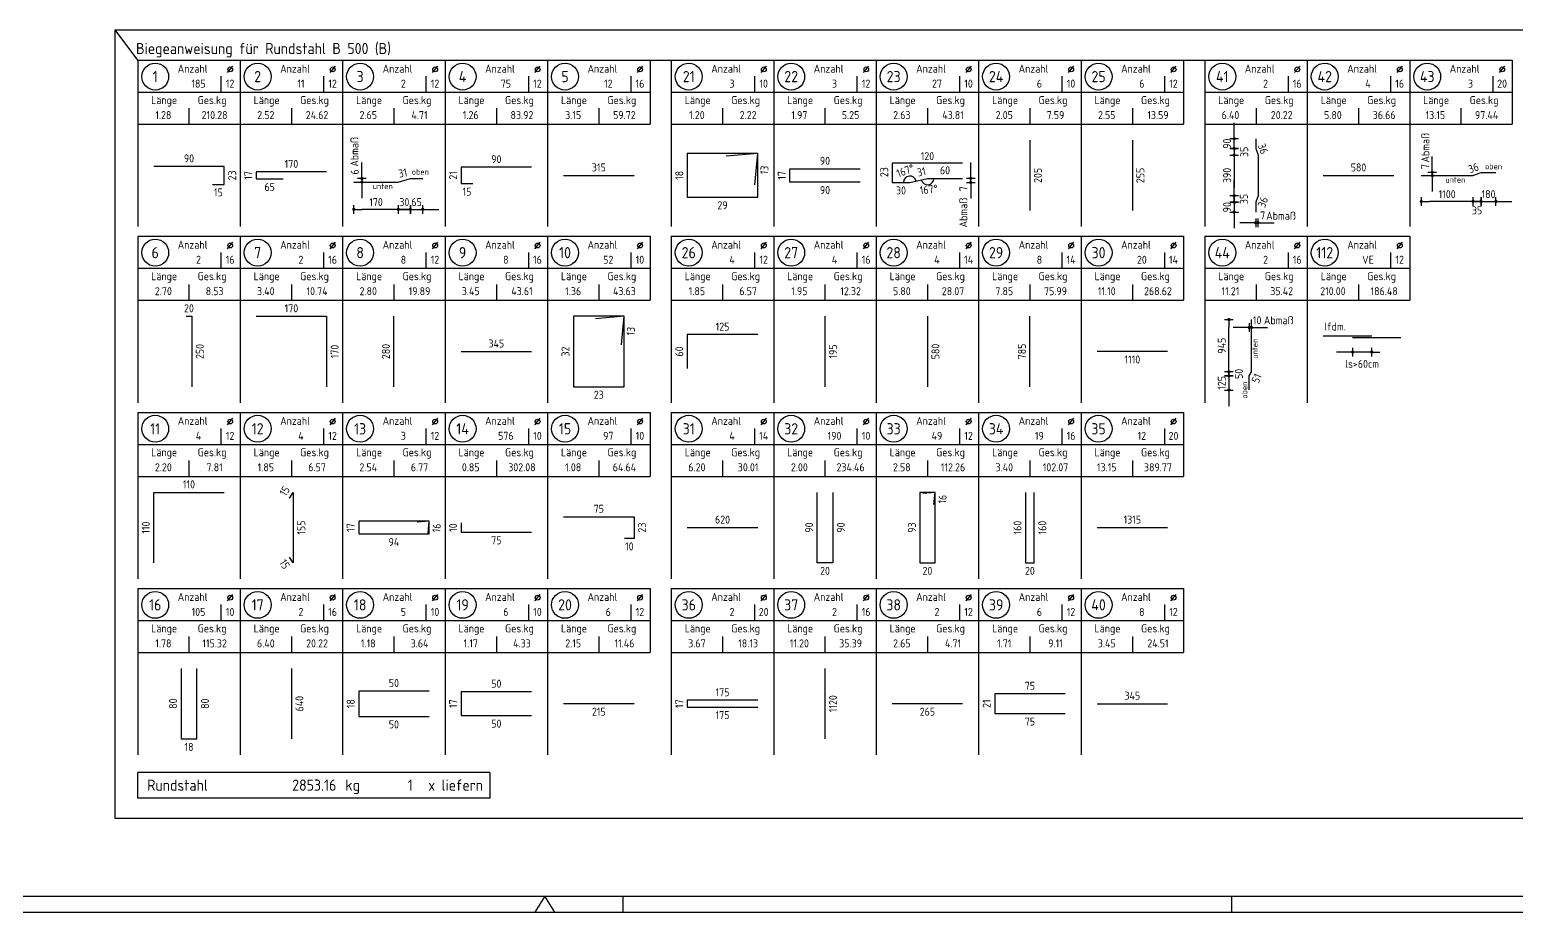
# Model space of a CAD drawing. Extents: x -10 to 86.8, y -11.5 to 55.
# Drawn here: x 21.68 to 44.9, y 0 to 13.78 of the extents above; entities that cross this region are included whole.
import ezdxf
from ezdxf.enums import TextEntityAlignment as Align

# ---------------------------------------------------------------- set-up
doc = ezdxf.new("R2010")
doc.units = 0
doc.header["$LTSCALE"] = 0.5
doc.linetypes.add('AUSGEZOGEN', pattern=[1000.01, 1000, 0.01])
doc.linetypes.add('DOT', pattern=[0.175, 0.05, -0.125])
for name, color, linetype in [('MASSE', 7, 'Continuous'), ('RAHMEN', 7, 'Continuous'), ('RND', 7, 'Continuous'), ('RND_BILD', 7, 'Continuous'), ('TEXT', 7, 'Continuous')]:
    doc.layers.add(name, color=color, linetype=linetype)
doc.layers.add('NOPLOT', color=7, linetype='Continuous', plot=False)
doc.styles.add('txt', font='isocp.shx')
doc.dimstyles.new('DOT_I', dxfattribs={"dimscale": 0.5, "dimtxt": 0.25, "dimasz": 0.25, "dimexe": 0.1, "dimexo": 0.3, "dimgap": 0.1, "dimtad": 1, "dimdec": 3, "dimzin": 3, "dimtxsty": 'txt', "dimblk": 'DOT', "dimblk1": 'DOT', "dimblk2": 'DOT', "dimsah": 1, "dimcen": 0.1, "dimse1": 1, "dimse2": 1, "dimazin": 0, "dimtfac": 1, "dimtdec": 4, "dimtix": 1, "dimtmove": 2, "dimatfit": 3, "dimfxl": 0, "dimtvp": 1, "dimtolj": 1, "dimtzin": 0, "dimarcsym": 0})

# ---------------------------------------------------------------- blocks, each defined once
blk = doc.blocks.new('DINA0')
at = {"color": 7, "linetype": 'Continuous'}
for p, q in [((59.45, 0.5), (59.14, 0)), ((59.76, 0), (59.45, 0.5))]:
    blk.add_line(p, q, dxfattribs=at)
at = {"layer": 'RAHMEN', "color": 5}
blk.add_line((2, 0.5), (118.4, 0.5), dxfattribs=at)
at = {"layer": 'RAHMEN', "color": 7}
for p, q in [((61.9, 0), (61.9, 0.5)), ((80.9, 0.5), (80.9, 0))]:
    blk.add_line(p, q, dxfattribs=at)
at = {"layer": 'RAHMEN'}
blk.add_line((0, 0), (118.9, 0), dxfattribs=at)
blk = doc.blocks.new('RND_LIS2')
at = {"layer": 'RND', "color": 3, "linetype": 'Continuous'}
for p, q in [((0, 0), (0, -5.2)), ((0, 0), (3.2, 0)), ((3.2, 0), (3.2, -2)), ((2.6, -0.503), (2.6, -1)), ((0, -1), (3.2, -1)), ((1.6, -1.503), (1.6, -2)), ((0, -2), (3.2, -2))]:
    blk.add_line(p, q, dxfattribs=at)
at = {"layer": 'RND', "color": 7, "linetype": 'Continuous'}
blk.add_line((2.805, -0.39), (2.973, -0.186), dxfattribs=at)
at = {"layer": 'RND', "color": 1, "linetype": 'Continuous'}
blk.add_circle((0.545, -0.513), 0.42, dxfattribs=at)
at = {"layer": 'RND', "color": 7, "linetype": 'Continuous'}
blk.add_circle((2.889, -0.288), 0.075, dxfattribs=at)
at = {"layer": 'RND', "color": 7, "linetype": 'Continuous', "style": 'txt'}
for s, p in [('Anzahl', (1.249, -0.391)), ('Länge', (0.42, -1.373)), ('Ges.kg', (1.872, -1.373))]:
    blk.add_text(s, height=0.25, dxfattribs=at).set_placement(p)
at = {"layer": 'RND', "color": 1, "linetype": 'Continuous', "style": 'txt'}
blk.add_attdef('POS1', text='', height=0.35, dxfattribs=at).set_placement((0.545, -0.513), align=Align.MIDDLE)
at = {"layer": 'RND', "color": 7, "linetype": 'Continuous', "style": 'txt'}
for tag, p in [('STK1', (1.897, -0.859)), ('DS1', (2.885, -0.859)), ('LANG1', (0.8, -1.841)), ('GEW', (2.4, -1.841))]:
    blk.add_attdef(tag, text='', height=0.25, dxfattribs=at).set_placement(p, align=Align.CENTER)
blk = doc.blocks.new('*D81')
at = {"layer": 'Defpoints', "color": 0, "linetype": 'AUSGEZOGEN', "transparency": 16777216}
for p in [(35.288, 11.397), (35.426, 11.397), (35.462, 11.491), (35.563, 11.429)]:
    blk.add_point(p, dxfattribs=at)
at = {"layer": 'RND_BILD', "color": 0, "linetype": 'AUSGEZOGEN', "lineweight": -2, "transparency": 16777216}
blk.add_arc((35.426, 11.397), 0.1, 13.134, 180, dxfattribs=at)
at = {"layer": 'RND_BILD', "color": 0, "linetype": 'AUSGEZOGEN', "transparency": 16777216, "insert": (35.356, 11.581), "char_height": 0.125, "attachment_point": 5, "rotation": 20.9184, "style": 'txt'}
blk.add_mtext('\\A1;167°', dxfattribs=at)
blk = doc.blocks.new('DOT')
at = {"layer": 'MASSE', "color": 7, "linetype": 'Continuous'}
for p, q in [((0, 0), (-1, 0)), ((0, 0.54), (0, -0.54))]:
    blk.add_line(p, q, dxfattribs=at)
at = {"layer": 'MASSE', "color": 7, "linetype": 'Continuous', "const_width": 0.2}
blk.add_lwpolyline([(-0.1, 0, 1), (0.1, 0, 1)], format="xyb", close=True, dxfattribs=at)
blk = doc.blocks.new('*D82')
at = {"layer": 'Defpoints', "color": 0, "linetype": 'AUSGEZOGEN', "transparency": 16777216}
for p in [(35.563, 11.429), (35.701, 11.461), (35.976, 11.461), (35.665, 11.368)]:
    blk.add_point(p, dxfattribs=at)
at = {"layer": 'RND_BILD', "color": 0, "linetype": 'AUSGEZOGEN', "lineweight": -2, "transparency": 16777216}
blk.add_arc((35.701, 11.461), 0.1, 193.134, 0, dxfattribs=at)
at = {"layer": 'RND_BILD', "color": 0, "linetype": 'AUSGEZOGEN', "transparency": 16777216, "insert": (35.721, 11.288), "char_height": 0.125, "attachment_point": 5, "rotation": 6.567, "style": 'txt'}
blk.add_mtext('\\A1;167°', dxfattribs=at)
blk = doc.blocks.new('*D83')
at = {"layer": 'Defpoints', "color": 0, "linetype": 'AUSGEZOGEN', "transparency": 16777216}
for p in [(36.377, 11.461), (36.377, 11.461), (36.377, 11.397)]:
    blk.add_point(p, dxfattribs=at)
at = {"layer": 'MASSE', "color": 0, "linetype": 'AUSGEZOGEN', "lineweight": -2, "transparency": 16777216}
for p, q in [((36.377, 11.586), (36.377, 11.711)), ((36.377, 11.397), (36.377, 11.461)), ((36.377, 11.272), (36.377, 11.147))]:
    blk.add_line(p, q, dxfattribs=at)
at = {"layer": 'MASSE', "color": 0, "linetype": 'AUSGEZOGEN', "lineweight": -2, "transparency": 16777216, "xscale": 0.125, "yscale": 0.125, "zscale": 0.125}
for p, rotation in [((36.377, 11.461), 270), ((36.377, 11.397), 90)]:
    blk.add_blockref('DOT', p, dxfattribs=dict(at, rotation=rotation))
at = {"layer": 'MASSE', "color": 0, "linetype": 'AUSGEZOGEN', "transparency": 16777216, "insert": (36.264, 11.3), "char_height": 0.125, "attachment_point": 5, "rotation": 90, "style": 'txt'}
blk.add_mtext('\\A1;7', dxfattribs=at)
blk = doc.blocks.new('*D84')
at = {"layer": 'Defpoints', "color": 0, "linetype": 'AUSGEZOGEN', "transparency": 16777216}
for p in [(40.827, 10.769), (40.827, 10.769), (40.864, 10.769)]:
    blk.add_point(p, dxfattribs=at)
at = {"layer": 'MASSE', "color": 0, "linetype": 'AUSGEZOGEN', "lineweight": -2, "transparency": 16777216}
for p, q in [((40.702, 10.769), (40.577, 10.769)), ((40.864, 10.769), (40.827, 10.769)), ((40.989, 10.769), (41.114, 10.769))]:
    blk.add_line(p, q, dxfattribs=at)
at = {"layer": 'MASSE', "color": 0, "linetype": 'AUSGEZOGEN', "lineweight": -2, "transparency": 16777216, "xscale": 0.125, "yscale": 0.125, "zscale": 0.125}
blk.add_blockref('DOT', (40.827, 10.769), dxfattribs=at)
at = {"layer": 'MASSE', "color": 0, "linetype": 'AUSGEZOGEN', "lineweight": -2, "transparency": 16777216, "xscale": 0.125, "yscale": 0.125, "zscale": 0.125, "rotation": 180}
blk.add_blockref('DOT', (40.864, 10.769), dxfattribs=at)
at = {"layer": 'MASSE', "color": 0, "linetype": 'AUSGEZOGEN', "transparency": 16777216, "insert": (40.937, 10.882), "char_height": 0.125, "attachment_point": 5, "style": 'txt'}
blk.add_mtext('\\A1;7', dxfattribs=at)
blk = doc.blocks.new('*D85')
at = {"layer": 'Defpoints', "color": 0, "linetype": 'AUSGEZOGEN', "transparency": 16777216}
for p in [(40.492, 12.08), (40.492, 12.08), (40.492, 11.926)]:
    blk.add_point(p, dxfattribs=at)
at = {"layer": 'MASSE', "color": 0, "linetype": 'AUSGEZOGEN', "lineweight": -2, "transparency": 16777216}
for p, q in [((40.492, 12.205), (40.492, 12.33)), ((40.492, 11.926), (40.492, 12.08)), ((40.492, 11.801), (40.492, 11.676))]:
    blk.add_line(p, q, dxfattribs=at)
at = {"layer": 'MASSE', "color": 0, "linetype": 'AUSGEZOGEN', "lineweight": -2, "transparency": 16777216, "xscale": 0.125, "yscale": 0.125, "zscale": 0.125}
for p, rotation in [((40.492, 12.08), 270), ((40.492, 11.926), 90)]:
    blk.add_blockref('DOT', p, dxfattribs=dict(at, rotation=rotation))
at = {"layer": 'MASSE', "color": 0, "linetype": 'AUSGEZOGEN', "transparency": 16777216, "insert": (40.38, 12.003), "char_height": 0.125, "attachment_point": 5, "rotation": 90, "style": 'txt'}
blk.add_mtext('\\A1;90', dxfattribs=at)
blk = doc.blocks.new('*D86')
at = {"layer": 'Defpoints', "color": 0, "linetype": 'AUSGEZOGEN', "transparency": 16777216}
for p in [(40.492, 11.926), (40.492, 11.824), (40.492, 11.824)]:
    blk.add_point(p, dxfattribs=at)
at = {"layer": 'MASSE', "color": 0, "linetype": 'AUSGEZOGEN', "lineweight": -2, "transparency": 16777216}
for p, q in [((40.492, 12.051), (40.492, 12.176)), ((40.492, 11.926), (40.492, 11.824)), ((40.492, 11.699), (40.492, 11.574))]:
    blk.add_line(p, q, dxfattribs=at)
at = {"layer": 'MASSE', "color": 0, "linetype": 'AUSGEZOGEN', "lineweight": -2, "transparency": 16777216, "xscale": 0.125, "yscale": 0.125, "zscale": 0.125}
for p, rotation in [((40.492, 11.926), 270), ((40.492, 11.824), 90)]:
    blk.add_blockref('DOT', p, dxfattribs=dict(at, rotation=rotation))
at = {"layer": 'MASSE', "color": 0, "linetype": 'AUSGEZOGEN', "transparency": 16777216, "insert": (40.648, 11.875), "char_height": 0.125, "attachment_point": 5, "rotation": 90, "style": 'txt'}
blk.add_mtext('\\A1;35', dxfattribs=at)
blk = doc.blocks.new('*D87')
at = {"layer": 'Defpoints', "color": 0, "linetype": 'AUSGEZOGEN', "transparency": 16777216}
for p in [(40.492, 11.824), (40.492, 11.189), (40.492, 11.189)]:
    blk.add_point(p, dxfattribs=at)
at = {"layer": 'MASSE', "color": 0, "linetype": 'AUSGEZOGEN', "lineweight": -2, "transparency": 16777216}
blk.add_line((40.492, 11.699), (40.492, 11.314), dxfattribs=at)
at = {"layer": 'MASSE', "color": 0, "linetype": 'AUSGEZOGEN', "lineweight": -2, "transparency": 16777216, "xscale": 0.125, "yscale": 0.125, "zscale": 0.125}
for p, rotation in [((40.492, 11.824), 90), ((40.492, 11.189), 270)]:
    blk.add_blockref('DOT', p, dxfattribs=dict(at, rotation=rotation))
at = {"layer": 'MASSE', "color": 0, "linetype": 'AUSGEZOGEN', "transparency": 16777216, "insert": (40.38, 11.507), "char_height": 0.125, "attachment_point": 5, "rotation": 90, "style": 'txt'}
blk.add_mtext('\\A1;390', dxfattribs=at)
blk = doc.blocks.new('*D88')
at = {"layer": 'Defpoints', "color": 0, "linetype": 'AUSGEZOGEN', "transparency": 16777216}
for p in [(40.492, 11.189), (40.492, 11.088), (40.492, 11.088)]:
    blk.add_point(p, dxfattribs=at)
at = {"layer": 'MASSE', "color": 0, "linetype": 'AUSGEZOGEN', "lineweight": -2, "transparency": 16777216}
for p, q in [((40.492, 11.314), (40.492, 11.439)), ((40.492, 11.189), (40.492, 11.088)), ((40.492, 10.963), (40.492, 10.838))]:
    blk.add_line(p, q, dxfattribs=at)
at = {"layer": 'MASSE', "color": 0, "linetype": 'AUSGEZOGEN', "lineweight": -2, "transparency": 16777216, "xscale": 0.125, "yscale": 0.125, "zscale": 0.125}
for p, rotation in [((40.492, 11.189), 270), ((40.492, 11.088), 90)]:
    blk.add_blockref('DOT', p, dxfattribs=dict(at, rotation=rotation))
at = {"layer": 'MASSE', "color": 0, "linetype": 'AUSGEZOGEN', "transparency": 16777216, "insert": (40.642, 11.139), "char_height": 0.125, "attachment_point": 5, "rotation": 90, "style": 'txt'}
blk.add_mtext('\\A1;35', dxfattribs=at)
blk = doc.blocks.new('*D89')
at = {"layer": 'Defpoints', "color": 0, "linetype": 'AUSGEZOGEN', "transparency": 16777216}
for p in [(40.492, 11.088), (40.492, 10.933), (40.492, 10.933)]:
    blk.add_point(p, dxfattribs=at)
at = {"layer": 'MASSE', "color": 0, "linetype": 'AUSGEZOGEN', "lineweight": -2, "transparency": 16777216}
for p, q in [((40.492, 11.213), (40.492, 11.338)), ((40.492, 11.088), (40.492, 10.933)), ((40.492, 10.808), (40.492, 10.683))]:
    blk.add_line(p, q, dxfattribs=at)
at = {"layer": 'MASSE', "color": 0, "linetype": 'AUSGEZOGEN', "lineweight": -2, "transparency": 16777216, "xscale": 0.125, "yscale": 0.125, "zscale": 0.125}
for p, rotation in [((40.492, 11.088), 270), ((40.492, 10.933), 90)]:
    blk.add_blockref('DOT', p, dxfattribs=dict(at, rotation=rotation))
at = {"layer": 'MASSE', "color": 0, "linetype": 'AUSGEZOGEN', "transparency": 16777216, "insert": (40.38, 11.011), "char_height": 0.125, "attachment_point": 5, "rotation": 90, "style": 'txt'}
blk.add_mtext('\\A1;90', dxfattribs=at)
blk = doc.blocks.new('*D90')
at = {"layer": 'Defpoints', "color": 0, "linetype": 'AUSGEZOGEN', "transparency": 16777216}
for p in [(43.414, 11.101), (43.414, 11.101), (44.22, 11.101)]:
    blk.add_point(p, dxfattribs=at)
at = {"layer": 'MASSE', "color": 0, "linetype": 'AUSGEZOGEN', "lineweight": -2, "transparency": 16777216}
blk.add_line((44.095, 11.101), (43.539, 11.101), dxfattribs=at)
at = {"layer": 'MASSE', "color": 0, "linetype": 'AUSGEZOGEN', "lineweight": -2, "transparency": 16777216, "xscale": 0.125, "yscale": 0.125, "zscale": 0.125, "rotation": 180}
blk.add_blockref('DOT', (43.414, 11.101), dxfattribs=at)
at = {"layer": 'MASSE', "color": 0, "linetype": 'AUSGEZOGEN', "lineweight": -2, "transparency": 16777216, "xscale": 0.125, "yscale": 0.125, "zscale": 0.125}
blk.add_blockref('DOT', (44.22, 11.101), dxfattribs=at)
at = {"layer": 'MASSE', "color": 0, "linetype": 'AUSGEZOGEN', "transparency": 16777216, "insert": (43.817, 11.214), "char_height": 0.125, "attachment_point": 5, "style": 'txt'}
blk.add_mtext('\\A1;1100', dxfattribs=at)
blk = doc.blocks.new('*D91')
at = {"layer": 'Defpoints', "color": 0, "linetype": 'AUSGEZOGEN', "transparency": 16777216}
for p in [(44.22, 11.101), (44.347, 11.101), (44.347, 11.101)]:
    blk.add_point(p, dxfattribs=at)
at = {"layer": 'MASSE', "color": 0, "linetype": 'AUSGEZOGEN', "lineweight": -2, "transparency": 16777216}
for p, q in [((44.095, 11.101), (43.97, 11.101)), ((44.22, 11.101), (44.347, 11.101)), ((44.472, 11.101), (44.597, 11.101))]:
    blk.add_line(p, q, dxfattribs=at)
at = {"layer": 'MASSE', "color": 0, "linetype": 'AUSGEZOGEN', "lineweight": -2, "transparency": 16777216, "xscale": 0.125, "yscale": 0.125, "zscale": 0.125}
blk.add_blockref('DOT', (44.22, 11.101), dxfattribs=at)
at = {"layer": 'MASSE', "color": 0, "linetype": 'AUSGEZOGEN', "lineweight": -2, "transparency": 16777216, "xscale": 0.125, "yscale": 0.125, "zscale": 0.125, "rotation": 180}
blk.add_blockref('DOT', (44.347, 11.101), dxfattribs=at)
at = {"layer": 'MASSE', "color": 0, "linetype": 'AUSGEZOGEN', "transparency": 16777216, "insert": (44.284, 10.961), "char_height": 0.125, "attachment_point": 5, "style": 'txt'}
blk.add_mtext('\\A1;35', dxfattribs=at)
blk = doc.blocks.new('*D92')
at = {"layer": 'Defpoints', "color": 0, "linetype": 'AUSGEZOGEN', "transparency": 16777216}
for p in [(44.347, 11.101), (44.578, 11.101), (44.578, 11.101)]:
    blk.add_point(p, dxfattribs=at)
at = {"layer": 'MASSE', "color": 0, "linetype": 'AUSGEZOGEN', "lineweight": -2, "transparency": 16777216}
for p, q in [((44.222, 11.101), (44.097, 11.101)), ((44.347, 11.101), (44.578, 11.101)), ((44.703, 11.101), (44.828, 11.101))]:
    blk.add_line(p, q, dxfattribs=at)
at = {"layer": 'MASSE', "color": 0, "linetype": 'AUSGEZOGEN', "lineweight": -2, "transparency": 16777216, "xscale": 0.125, "yscale": 0.125, "zscale": 0.125}
blk.add_blockref('DOT', (44.347, 11.101), dxfattribs=at)
at = {"layer": 'MASSE', "color": 0, "linetype": 'AUSGEZOGEN', "lineweight": -2, "transparency": 16777216, "xscale": 0.125, "yscale": 0.125, "zscale": 0.125, "rotation": 180}
blk.add_blockref('DOT', (44.578, 11.101), dxfattribs=at)
at = {"layer": 'MASSE', "color": 0, "linetype": 'AUSGEZOGEN', "transparency": 16777216, "insert": (44.463, 11.214), "char_height": 0.125, "attachment_point": 5, "style": 'txt'}
blk.add_mtext('\\A1;180', dxfattribs=at)
blk = doc.blocks.new('*D93')
at = {"layer": 'Defpoints', "color": 0, "linetype": 'AUSGEZOGEN', "transparency": 16777216}
for p in [(43.585, 11.555), (43.585, 11.504), (43.585, 11.504)]:
    blk.add_point(p, dxfattribs=at)
at = {"layer": 'MASSE', "color": 0, "linetype": 'AUSGEZOGEN', "lineweight": -2, "transparency": 16777216}
for p, q in [((43.585, 11.68), (43.585, 11.805)), ((43.585, 11.555), (43.585, 11.504)), ((43.585, 11.379), (43.585, 11.254))]:
    blk.add_line(p, q, dxfattribs=at)
at = {"layer": 'MASSE', "color": 0, "linetype": 'AUSGEZOGEN', "lineweight": -2, "transparency": 16777216, "xscale": 0.125, "yscale": 0.125, "zscale": 0.125}
for p, rotation in [((43.585, 11.555), 270), ((43.585, 11.504), 90)]:
    blk.add_blockref('DOT', p, dxfattribs=dict(at, rotation=rotation))
at = {"layer": 'MASSE', "color": 0, "linetype": 'AUSGEZOGEN', "transparency": 16777216, "insert": (43.472, 11.646), "char_height": 0.125, "attachment_point": 5, "rotation": 90, "style": 'txt'}
blk.add_mtext('\\A1;7', dxfattribs=at)
blk = doc.blocks.new('*D94')
at = {"layer": 'Defpoints', "color": 0, "linetype": 'AUSGEZOGEN', "transparency": 16777216}
for p in [(40.409, 9.256), (40.409, 9.256), (40.409, 8.44)]:
    blk.add_point(p, dxfattribs=at)
at = {"layer": 'MASSE', "color": 0, "linetype": 'AUSGEZOGEN', "lineweight": -2, "transparency": 16777216}
blk.add_line((40.409, 8.565), (40.409, 9.131), dxfattribs=at)
at = {"layer": 'MASSE', "color": 0, "linetype": 'AUSGEZOGEN', "lineweight": -2, "transparency": 16777216, "xscale": 0.125, "yscale": 0.125, "zscale": 0.125}
for p, rotation in [((40.409, 9.256), 90), ((40.409, 8.44), 270)]:
    blk.add_blockref('DOT', p, dxfattribs=dict(at, rotation=rotation))
at = {"layer": 'MASSE', "color": 0, "linetype": 'AUSGEZOGEN', "transparency": 16777216, "insert": (40.297, 8.848), "char_height": 0.125, "attachment_point": 5, "rotation": 90, "style": 'txt'}
blk.add_mtext('\\A1;945', dxfattribs=at)
blk = doc.blocks.new('*D95')
at = {"layer": 'Defpoints', "color": 0, "linetype": 'AUSGEZOGEN', "transparency": 16777216}
for p in [(40.409, 8.44), (40.409, 8.377), (40.409, 8.377)]:
    blk.add_point(p, dxfattribs=at)
at = {"layer": 'MASSE', "color": 0, "linetype": 'AUSGEZOGEN', "lineweight": -2, "transparency": 16777216}
for p, q in [((40.409, 8.565), (40.409, 8.69)), ((40.409, 8.44), (40.409, 8.377)), ((40.409, 8.252), (40.409, 8.127))]:
    blk.add_line(p, q, dxfattribs=at)
at = {"layer": 'MASSE', "color": 0, "linetype": 'AUSGEZOGEN', "lineweight": -2, "transparency": 16777216, "xscale": 0.125, "yscale": 0.125, "zscale": 0.125}
for p, rotation in [((40.409, 8.44), 270), ((40.409, 8.377), 90)]:
    blk.add_blockref('DOT', p, dxfattribs=dict(at, rotation=rotation))
at = {"layer": 'MASSE', "color": 0, "linetype": 'AUSGEZOGEN', "transparency": 16777216, "insert": (40.565, 8.408), "char_height": 0.125, "attachment_point": 5, "rotation": 90, "style": 'txt'}
blk.add_mtext('\\A1;50', dxfattribs=at)
blk = doc.blocks.new('*D96')
at = {"layer": 'Defpoints', "color": 0, "linetype": 'AUSGEZOGEN', "transparency": 16777216}
for p in [(40.409, 8.377), (40.409, 8.156), (40.409, 8.156)]:
    blk.add_point(p, dxfattribs=at)
at = {"layer": 'MASSE', "color": 0, "linetype": 'AUSGEZOGEN', "lineweight": -2, "transparency": 16777216}
for p, q in [((40.409, 8.502), (40.409, 8.627)), ((40.409, 8.377), (40.409, 8.156)), ((40.409, 8.031), (40.409, 7.906))]:
    blk.add_line(p, q, dxfattribs=at)
at = {"layer": 'MASSE', "color": 0, "linetype": 'AUSGEZOGEN', "lineweight": -2, "transparency": 16777216, "xscale": 0.125, "yscale": 0.125, "zscale": 0.125}
for p, rotation in [((40.409, 8.377), 270), ((40.409, 8.156), 90)]:
    blk.add_blockref('DOT', p, dxfattribs=dict(at, rotation=rotation))
at = {"layer": 'MASSE', "color": 0, "linetype": 'AUSGEZOGEN', "transparency": 16777216, "insert": (40.297, 8.267), "char_height": 0.125, "attachment_point": 5, "rotation": 90, "style": 'txt'}
blk.add_mtext('\\A1;125', dxfattribs=at)
blk = doc.blocks.new('*D97')
at = {"layer": 'Defpoints', "color": 0, "linetype": 'AUSGEZOGEN', "transparency": 16777216}
for p in [(40.727, 9.133), (40.727, 9.133), (40.761, 9.133)]:
    blk.add_point(p, dxfattribs=at)
at = {"layer": 'MASSE', "color": 0, "linetype": 'AUSGEZOGEN', "lineweight": -2, "transparency": 16777216}
for p, q in [((40.602, 9.133), (40.477, 9.133)), ((40.761, 9.133), (40.727, 9.133)), ((40.886, 9.133), (41.011, 9.133))]:
    blk.add_line(p, q, dxfattribs=at)
at = {"layer": 'MASSE', "color": 0, "linetype": 'AUSGEZOGEN', "lineweight": -2, "transparency": 16777216, "xscale": 0.125, "yscale": 0.125, "zscale": 0.125}
blk.add_blockref('DOT', (40.727, 9.133), dxfattribs=at)
at = {"layer": 'MASSE', "color": 0, "linetype": 'AUSGEZOGEN', "lineweight": -2, "transparency": 16777216, "xscale": 0.125, "yscale": 0.125, "zscale": 0.125, "rotation": 180}
blk.add_blockref('DOT', (40.761, 9.133), dxfattribs=at)
at = {"layer": 'MASSE', "color": 0, "linetype": 'AUSGEZOGEN', "transparency": 16777216, "insert": (40.85, 9.245), "char_height": 0.125, "attachment_point": 5, "style": 'txt'}
blk.add_mtext('\\A1;10', dxfattribs=at)
blk = doc.blocks.new('*D98')
at = {"layer": 'Defpoints', "color": 0, "linetype": 'AUSGEZOGEN', "transparency": 16777216}
for p in [(26.743, 10.977), (26.743, 10.977), (27.437, 10.977)]:
    blk.add_point(p, dxfattribs=at)
at = {"layer": 'MASSE', "color": 0, "linetype": 'AUSGEZOGEN', "lineweight": -2, "transparency": 16777216}
blk.add_line((27.312, 10.977), (26.868, 10.977), dxfattribs=at)
at = {"layer": 'MASSE', "color": 0, "linetype": 'AUSGEZOGEN', "lineweight": -2, "transparency": 16777216, "xscale": 0.125, "yscale": 0.125, "zscale": 0.125, "rotation": 180}
blk.add_blockref('DOT', (26.743, 10.977), dxfattribs=at)
at = {"layer": 'MASSE', "color": 0, "linetype": 'AUSGEZOGEN', "lineweight": -2, "transparency": 16777216, "xscale": 0.125, "yscale": 0.125, "zscale": 0.125}
blk.add_blockref('DOT', (27.437, 10.977), dxfattribs=at)
at = {"layer": 'MASSE', "color": 0, "linetype": 'AUSGEZOGEN', "transparency": 16777216, "insert": (27.09, 11.09), "char_height": 0.125, "attachment_point": 5, "style": 'txt'}
blk.add_mtext('\\A1;170', dxfattribs=at)
blk = doc.blocks.new('*D99')
at = {"layer": 'Defpoints', "color": 0, "linetype": 'AUSGEZOGEN', "transparency": 16777216}
for p in [(27.437, 10.977), (27.627, 10.977), (27.627, 10.977)]:
    blk.add_point(p, dxfattribs=at)
at = {"layer": 'MASSE', "color": 0, "linetype": 'AUSGEZOGEN', "lineweight": -2, "transparency": 16777216}
for p, q in [((27.312, 10.977), (27.187, 10.977)), ((27.437, 10.977), (27.627, 10.977)), ((27.752, 10.977), (27.877, 10.977))]:
    blk.add_line(p, q, dxfattribs=at)
at = {"layer": 'MASSE', "color": 0, "linetype": 'AUSGEZOGEN', "lineweight": -2, "transparency": 16777216, "xscale": 0.125, "yscale": 0.125, "zscale": 0.125}
blk.add_blockref('DOT', (27.437, 10.977), dxfattribs=at)
at = {"layer": 'MASSE', "color": 0, "linetype": 'AUSGEZOGEN', "lineweight": -2, "transparency": 16777216, "xscale": 0.125, "yscale": 0.125, "zscale": 0.125, "rotation": 180}
blk.add_blockref('DOT', (27.627, 10.977), dxfattribs=at)
at = {"layer": 'MASSE', "color": 0, "linetype": 'AUSGEZOGEN', "transparency": 16777216, "insert": (27.532, 11.09), "char_height": 0.125, "attachment_point": 5, "style": 'txt'}
blk.add_mtext('\\A1;30', dxfattribs=at)
blk = doc.blocks.new('*D100')
at = {"layer": 'Defpoints', "color": 0, "linetype": 'AUSGEZOGEN', "transparency": 16777216}
for p in [(27.627, 10.977), (27.82, 10.977), (27.82, 10.977)]:
    blk.add_point(p, dxfattribs=at)
at = {"layer": 'MASSE', "color": 0, "linetype": 'AUSGEZOGEN', "lineweight": -2, "transparency": 16777216}
for p, q in [((27.502, 10.977), (27.377, 10.977)), ((27.627, 10.977), (27.82, 10.977)), ((27.945, 10.977), (28.07, 10.977))]:
    blk.add_line(p, q, dxfattribs=at)
at = {"layer": 'MASSE', "color": 0, "linetype": 'AUSGEZOGEN', "lineweight": -2, "transparency": 16777216, "xscale": 0.125, "yscale": 0.125, "zscale": 0.125}
blk.add_blockref('DOT', (27.627, 10.977), dxfattribs=at)
at = {"layer": 'MASSE', "color": 0, "linetype": 'AUSGEZOGEN', "lineweight": -2, "transparency": 16777216, "xscale": 0.125, "yscale": 0.125, "zscale": 0.125, "rotation": 180}
blk.add_blockref('DOT', (27.82, 10.977), dxfattribs=at)
at = {"layer": 'MASSE', "color": 0, "linetype": 'AUSGEZOGEN', "transparency": 16777216, "insert": (27.723, 11.09), "char_height": 0.125, "attachment_point": 5, "style": 'txt'}
blk.add_mtext('\\A1;65', dxfattribs=at)
blk = doc.blocks.new('*D101')
at = {"layer": 'Defpoints', "color": 0, "linetype": 'AUSGEZOGEN', "transparency": 16777216}
for p in [(26.87, 11.459), (26.87, 11.404), (26.87, 11.404)]:
    blk.add_point(p, dxfattribs=at)
at = {"layer": 'MASSE', "color": 0, "linetype": 'AUSGEZOGEN', "lineweight": -2, "transparency": 16777216}
for p, q in [((26.87, 11.584), (26.87, 11.709)), ((26.87, 11.459), (26.87, 11.404)), ((26.87, 11.279), (26.87, 11.154))]:
    blk.add_line(p, q, dxfattribs=at)
at = {"layer": 'MASSE', "color": 0, "linetype": 'AUSGEZOGEN', "lineweight": -2, "transparency": 16777216, "xscale": 0.125, "yscale": 0.125, "zscale": 0.125}
for p, rotation in [((26.87, 11.459), 270), ((26.87, 11.404), 90)]:
    blk.add_blockref('DOT', p, dxfattribs=dict(at, rotation=rotation))
at = {"layer": 'MASSE', "color": 0, "linetype": 'AUSGEZOGEN', "transparency": 16777216, "insert": (26.757, 11.562), "char_height": 0.125, "attachment_point": 5, "rotation": 90, "style": 'txt'}
blk.add_mtext('\\A1;6', dxfattribs=at)
blk = doc.blocks.new('RND_SUM')
at = {"layer": 'RND', "color": 5, "linetype": 'Continuous'}
for p, q in [((0, 0), (0, 0.8)), ((11, 0.8), (0, 0.8)), ((11, 0.8), (11, 0)), ((11, 0), (0, 0))]:
    blk.add_line(p, q, dxfattribs=at)
at = {"layer": 'RND', "color": 1, "linetype": 'Continuous', "style": 'txt'}
for s, p in [('Rundstahl', (0.292, 0.235)), ('kg', (6.483, 0.235))]:
    blk.add_text(s, height=0.35, dxfattribs=at).set_placement(p)
blk.add_text('x liefern', height=0.35, dxfattribs=at).set_placement((10.784, 0.235), align=Align.RIGHT)
for tag, p in [('RND-S', (6.203, 0.235)), ('RND-Z', (8.59, 0.235))]:
    blk.add_attdef(tag, text='', height=0.35, dxfattribs=at).set_placement(p, align=Align.RIGHT)

msp = doc.modelspace()

# ---------------------------------------------------------------- linework, layer by layer
at = {"layer": 'MASSE', "color": 7, "linetype": 'Continuous'}
for p, q in [((42.2149, 8.7489), (42.0899, 8.7489)), ((42.639, 8.7489), (42.3399, 8.7489))]:
    msp.add_line(p, q, dxfattribs=at)
at = {"layer": 'NOPLOT', "color": 191, "linetype": 'AUSGEZOGEN'}
for p, q in [((23.3687, 13.3073), (23.0146, 13.7823)), ((31.3687, 13.3073), (31.7009, 13.3073)), ((39.7009, 13.3073), (40.0331, 13.3073))]:
    msp.add_line(p, q, dxfattribs=at)
at = {"layer": 'RND_BILD', "color": 1, "linetype": 'AUSGEZOGEN'}
for points in [[(40.8271, 12.0803), (40.8271, 11.9256), (40.8641, 11.824), (40.8641, 11.1894), (40.8271, 11.0879), (40.8271, 10.9332)], [(33.0079, 11.3575), (33.0509, 11.8487), (31.9509, 11.8487), (31.9509, 11.166), (33.0509, 11.166), (33.0509, 11.8487), (32.5597, 11.8057)], [(37.3009, 12.0573), (37.3009, 10.9573)], [(38.9009, 12.0573), (38.9009, 10.9573)], [(24.5354, 11.3668), (24.7187, 11.3668), (24.7187, 11.6479), (23.6187, 11.6479)], [(29.5187, 11.6357), (28.4187, 11.6357), (28.4187, 11.379), (28.602, 11.379)], [(34.6509, 11.4034), (33.5509, 11.4034), (33.5509, 11.6112), (34.6509, 11.6112)], [(36.2509, 11.6973), (35.1509, 11.6973), (35.1509, 11.3973), (35.4259, 11.3973), (35.7009, 11.4615), (36.2509, 11.4615)], [(26.3187, 11.5623), (25.2187, 11.5623), (25.2187, 11.4523), (25.6393, 11.4523)], [(26.7428, 11.4039), (27.4373, 11.4039), (27.6269, 11.4586), (27.8198, 11.4586)], [(30.0187, 11.5073), (31.1187, 11.5073)], [(41.8831, 11.5073), (42.9831, 11.5073)], [(43.4139, 11.5044), (44.2204, 11.5044), (44.3474, 11.5545), (44.5777, 11.5545)], [(24.1247, 9.3073), (24.2127, 9.3073), (24.2127, 8.2073)], [(25.2187, 9.3073), (26.3187, 9.3073), (26.3187, 8.2073)], [(27.3687, 8.2073), (27.3687, 9.3073)], [(30.925, 8.8622), (30.964, 9.3073), (30.1734, 9.3073), (30.1734, 8.2073), (30.964, 8.2073), (30.964, 9.3073), (30.5188, 9.2684)], [(34.1009, 9.3073), (34.1009, 8.2073)], [(35.7009, 9.3073), (35.7009, 8.2073)], [(37.3009, 8.2073), (37.3009, 9.3073)], [(40.7268, 8.1563), (40.7268, 8.3768), (40.7605, 8.4397), (40.7605, 9.2563)], [(33.0509, 9.0213), (31.9509, 9.0213), (31.9509, 8.4933)], [(28.4187, 8.7573), (29.5187, 8.7573)], [(39.4509, 8.7573), (38.3509, 8.7573)], [(23.6187, 5.4573), (23.6187, 6.5573), (24.7187, 6.5573)], [(25.7405, 6.4671), (25.7969, 6.5573), (25.7969, 5.4573), (25.7405, 5.5476)], [(34.2231, 6.5573), (34.2231, 5.4573), (33.9787, 5.4573), (33.9787, 6.5573)], [(35.8027, 6.3688), (35.8192, 6.5573), (35.5826, 6.5573), (35.5826, 5.4573), (35.8192, 5.4573), (35.8192, 6.5573), (35.6306, 6.5408)], [(37.2321, 6.5573), (37.2321, 5.4573), (37.3696, 5.4573), (37.3696, 6.5573)], [(27.9024, 5.9203), (27.9187, 6.1068), (26.8187, 6.1068), (26.8187, 5.9079), (27.9187, 5.9079), (27.9187, 6.1068), (27.7322, 6.0905)], [(28.4187, 6.0807), (28.4187, 5.934), (29.5187, 5.934)], [(30.0187, 6.176), (31.1187, 6.176), (31.1187, 5.8387), (30.972, 5.8387)], [(31.9509, 6.0073), (33.0509, 6.0073)], [(38.3509, 6.0073), (39.4509, 6.0073)], [(24.0449, 3.8073), (24.0449, 2.7073), (24.2924, 2.7073), (24.2924, 3.8073)], [(25.7687, 3.8073), (25.7687, 2.7073)], [(34.1009, 3.8073), (34.1009, 2.7073)], [(27.9187, 3.4553), (26.8187, 3.4553), (26.8187, 3.0593), (27.9187, 3.0593)], [(29.5187, 3.4443), (28.4187, 3.4443), (28.4187, 3.0703), (29.5187, 3.0703)], [(31.1187, 3.2573), (30.0187, 3.2573)], [(33.0509, 3.3108), (31.9509, 3.3108), (31.9509, 3.2039), (33.0509, 3.2039)], [(36.2509, 3.2573), (35.1509, 3.2573)], [(37.8509, 3.4113), (36.7509, 3.4113), (36.7509, 3.1033), (37.8509, 3.1033)], [(38.3509, 3.2573), (39.4509, 3.2573)]]:
    msp.add_lwpolyline(points, dxfattribs=at)
at = {"layer": 'RND_BILD', "color": 1, "linetype": 'Continuous'}
for points in [[(41.883, 9.003), (42.639, 9.003)], [(42.3399, 8.9753), (43.096, 8.9753)]]:
    msp.add_lwpolyline(points, dxfattribs=at)
at = {"layer": 'TEXT', "color": 1, "linetype": 'AUSGEZOGEN'}
msp.add_lwpolyline([(23.0146, 13.7823), (45.1955, 13.7823), (45.1955, 1.4638), (23.0146, 1.4638)], close=True, dxfattribs=at)

# ---------------------------------------------------------------- block references
at = {"xscale": 0.5, "yscale": 0.5, "zscale": 0.5}
msp.add_blockref('DINA0', (0, 0), dxfattribs=at)
at = {"layer": 'MASSE', "color": 7, "linetype": 'Continuous', "xscale": 0.125, "yscale": 0.125, "zscale": 0.125}
msp.add_blockref('DOT', (42.3399, 8.7489), dxfattribs=at)
at = {"layer": 'MASSE', "color": 7, "linetype": 'Continuous', "xscale": 0.125, "yscale": 0.125, "zscale": 0.125, "rotation": 180}
msp.add_blockref('DOT', (42.639, 8.7489), dxfattribs=at)
at = {"layer": 'RND_BILD', "color": 6, "linetype": 'AUSGEZOGEN', "xscale": 0.5, "yscale": 0.5, "zscale": 0.5}
for p, values in [((23.3687, 13.3073), {'POS1': '1', 'STK1': '185', 'DS1': '12', 'LANG1': '1.28', 'GEW': '210.28'}), ((31.7009, 13.3073), {'POS1': '21', 'STK1': '3', 'DS1': '10', 'LANG1': '1.20', 'GEW': '2.22'}), ((40.0331, 13.3073), {'POS1': '41', 'STK1': '2', 'DS1': '16', 'LANG1': '6.40', 'GEW': '20.22'})]:
    msp.add_blockref('RND_LIS2', p, dxfattribs=at).add_auto_attribs(values)
at = {"layer": 'RND_BILD', "color": 7, "linetype": 'AUSGEZOGEN', "xscale": 0.5, "yscale": 0.5, "zscale": 0.5}
for name, p, values in [('RND_LIS2', (24.9687, 13.3073), {'POS1': '2', 'STK1': '11', 'DS1': '12', 'LANG1': '2.52', 'GEW': '24.62'}), ('RND_LIS2', (26.5687, 13.3073), {'POS1': '3', 'STK1': '2', 'DS1': '12', 'LANG1': '2.65', 'GEW': '4.71'}), ('RND_LIS2', (28.1687, 13.3073), {'POS1': '4', 'STK1': '75', 'DS1': '12', 'LANG1': '1.26', 'GEW': '83.92'}), ('RND_LIS2', (29.7687, 13.3073), {'POS1': '5', 'STK1': '12', 'DS1': '16', 'LANG1': '3.15', 'GEW': '59.72'}), ('RND_LIS2', (33.3009, 13.3073), {'POS1': '22', 'STK1': '3', 'DS1': '12', 'LANG1': '1.97', 'GEW': '5.25'}), ('RND_LIS2', (34.9009, 13.3073), {'POS1': '23', 'STK1': '27', 'DS1': '10', 'LANG1': '2.63', 'GEW': '43.81'}), ('RND_LIS2', (36.5009, 13.3073), {'POS1': '24', 'STK1': '6', 'DS1': '10', 'LANG1': '2.05', 'GEW': '7.59'}), ('RND_LIS2', (38.1009, 13.3073), {'POS1': '25', 'STK1': '6', 'DS1': '12', 'LANG1': '2.55', 'GEW': '13.59'}), ('RND_LIS2', (41.6331, 13.3073), {'POS1': '42', 'STK1': '4', 'DS1': '16', 'LANG1': '5.80', 'GEW': '36.66'}), ('RND_LIS2', (43.2331, 13.3073), {'POS1': '43', 'STK1': '3', 'DS1': '20', 'LANG1': '13.15', 'GEW': '97.44'}), ('RND_LIS2', (23.3687, 10.5573), {'POS1': '6', 'STK1': '2', 'DS1': '16', 'LANG1': '2.70', 'GEW': '8.53'}), ('RND_LIS2', (24.9687, 10.5573), {'POS1': '7', 'STK1': '2', 'DS1': '16', 'LANG1': '3.40', 'GEW': '10.74'}), ('RND_LIS2', (26.5687, 10.5573), {'POS1': '8', 'STK1': '8', 'DS1': '12', 'LANG1': '2.80', 'GEW': '19.89'}), ('RND_LIS2', (28.1687, 10.5573), {'POS1': '9', 'STK1': '8', 'DS1': '16', 'LANG1': '3.45', 'GEW': '43.61'}), ('RND_LIS2', (29.7687, 10.5573), {'POS1': '10', 'STK1': '52', 'DS1': '10', 'LANG1': '1.36', 'GEW': '43.63'}), ('RND_LIS2', (31.7009, 10.5573), {'POS1': '26', 'STK1': '4', 'DS1': '12', 'LANG1': '1.85', 'GEW': '6.57'}), ('RND_LIS2', (33.3009, 10.5573), {'POS1': '27', 'STK1': '4', 'DS1': '16', 'LANG1': '1.95', 'GEW': '12.32'}), ('RND_LIS2', (34.9009, 10.5573), {'POS1': '28', 'STK1': '4', 'DS1': '14', 'LANG1': '5.80', 'GEW': '28.07'}), ('RND_LIS2', (36.5009, 10.5573), {'POS1': '29', 'STK1': '8', 'DS1': '14', 'LANG1': '7.85', 'GEW': '75.99'}), ('RND_LIS2', (38.1009, 10.5573), {'POS1': '30', 'STK1': '20', 'DS1': '14', 'LANG1': '11.10', 'GEW': '268.62'}), ('RND_LIS2', (40.0331, 10.5573), {'POS1': '44', 'STK1': '2', 'DS1': '16', 'LANG1': '11.21', 'GEW': '35.42'}), ('RND_LIS2', (41.6331, 10.5573), {'POS1': '112', 'STK1': 'VE', 'DS1': '12', 'LANG1': '210.00', 'GEW': '186.48'}), ('RND_LIS2', (23.3687, 7.8073), {'POS1': '11', 'STK1': '4', 'DS1': '12', 'LANG1': '2.20', 'GEW': '7.81'}), ('RND_LIS2', (24.9687, 7.8073), {'POS1': '12', 'STK1': '4', 'DS1': '12', 'LANG1': '1.85', 'GEW': '6.57'}), ('RND_LIS2', (26.5687, 7.8073), {'POS1': '13', 'STK1': '3', 'DS1': '12', 'LANG1': '2.54', 'GEW': '6.77'}), ('RND_LIS2', (28.1687, 7.8073), {'POS1': '14', 'STK1': '576', 'DS1': '10', 'LANG1': '0.85', 'GEW': '302.08'}), ('RND_LIS2', (29.7687, 7.8073), {'POS1': '15', 'STK1': '97', 'DS1': '10', 'LANG1': '1.08', 'GEW': '64.64'}), ('RND_LIS2', (31.7009, 7.8073), {'POS1': '31', 'STK1': '4', 'DS1': '14', 'LANG1': '6.20', 'GEW': '30.01'}), ('RND_LIS2', (33.3009, 7.8073), {'POS1': '32', 'STK1': '190', 'DS1': '10', 'LANG1': '2.00', 'GEW': '234.46'}), ('RND_LIS2', (34.9009, 7.8073), {'POS1': '33', 'STK1': '49', 'DS1': '12', 'LANG1': '2.58', 'GEW': '112.26'}), ('RND_LIS2', (36.5009, 7.8073), {'POS1': '34', 'STK1': '19', 'DS1': '16', 'LANG1': '3.40', 'GEW': '102.07'}), ('RND_LIS2', (38.1009, 7.8073), {'POS1': '35', 'STK1': '12', 'DS1': '20', 'LANG1': '13.15', 'GEW': '389.77'}), ('RND_LIS2', (23.3687, 5.0573), {'POS1': '16', 'STK1': '105', 'DS1': '10', 'LANG1': '1.78', 'GEW': '115.32'}), ('RND_LIS2', (24.9687, 5.0573), {'POS1': '17', 'STK1': '2', 'DS1': '16', 'LANG1': '6.40', 'GEW': '20.22'}), ('RND_LIS2', (26.5687, 5.0573), {'POS1': '18', 'STK1': '5', 'DS1': '10', 'LANG1': '1.18', 'GEW': '3.64'}), ('RND_LIS2', (28.1687, 5.0573), {'POS1': '19', 'STK1': '6', 'DS1': '10', 'LANG1': '1.17', 'GEW': '4.33'}), ('RND_LIS2', (29.7687, 5.0573), {'POS1': '20', 'STK1': '6', 'DS1': '12', 'LANG1': '2.15', 'GEW': '11.46'}), ('RND_LIS2', (31.7009, 5.0573), {'POS1': '36', 'STK1': '2', 'DS1': '20', 'LANG1': '3.67', 'GEW': '18.13'}), ('RND_LIS2', (33.3009, 5.0573), {'POS1': '37', 'STK1': '2', 'DS1': '16', 'LANG1': '11.20', 'GEW': '35.39'}), ('RND_LIS2', (34.9009, 5.0573), {'POS1': '38', 'STK1': '2', 'DS1': '12', 'LANG1': '2.65', 'GEW': '4.71'}), ('RND_LIS2', (36.5009, 5.0573), {'POS1': '39', 'STK1': '6', 'DS1': '12', 'LANG1': '1.71', 'GEW': '9.11'}), ('RND_LIS2', (38.1009, 5.0573), {'POS1': '40', 'STK1': '8', 'DS1': '12', 'LANG1': '3.45', 'GEW': '24.51'}), ('RND_SUM', (23.3687, 1.7805), {'RND-S': '2853.16', 'RND-Z': '1'})]:
    msp.add_blockref(name, p, dxfattribs=at).add_auto_attribs(values)

# ---------------------------------------------------------------- texts
at = {"layer": 'MASSE', "color": 7, "linetype": 'Continuous', "insert": (42.4895, 8.5647), "char_height": 0.125, "attachment_point": 5, "style": 'txt'}
msp.add_mtext('ls>60cm', dxfattribs=at)
at = {"layer": 'RND_BILD', "color": 7, "linetype": 'AUSGEZOGEN', "style": 'txt'}
for s, p in [('120', (35.7009, 11.8079)), ('90', (24.1687, 11.7729)), ('170', (25.7687, 11.6873)), ('90', (28.9687, 11.7607)), ('315', (30.5687, 11.6323)), ('90', (34.1009, 11.7362)), ('60', (35.9759, 11.5865)), ('65', (25.429, 11.3273)), ('15', (24.627, 11.2418)), ('15', (28.5104, 11.254)), ('90', (34.1009, 11.2784)), ('30', (35.2884, 11.2723)), ('29', (32.5009, 11.041)), ('20', (24.1687, 9.4323)), ('170', (25.7687, 9.4323)), ('125', (32.5009, 9.1463)), ('345', (28.9687, 8.8823)), ('1110', (38.9009, 8.6323)), ('23', (30.5687, 8.0823)), ('110', (24.1687, 6.6823)), ('75', (30.5687, 6.301)), ('620', (32.5009, 6.1323)), ('1315', (38.9009, 6.1323)), ('94', (27.3687, 5.7829)), ('75', (28.9687, 5.809)), ('10', (31.0454, 5.7137)), ('20', (34.1009, 5.3323)), ('20', (35.7009, 5.3323)), ('20', (37.3009, 5.3323)), ('50', (27.3687, 3.5803)), ('50', (28.9687, 3.5693)), ('175', (32.5009, 3.4358)), ('75', (37.3009, 3.5363)), ('345', (38.9009, 3.3823)), ('215', (30.5687, 3.1323)), ('175', (32.5009, 3.0789)), ('265', (35.7009, 3.1323)), ('75', (37.3009, 2.9783)), ('50', (27.3687, 2.9343)), ('50', (28.9687, 2.9453)), ('18', (24.1687, 2.5823))]:
    msp.add_text(s, height=0.125, dxfattribs=at).set_placement(p, align=Align.MIDDLE)
for s, rotation, p in [('36', 289.94331, (40.9396, 11.9238)), ('31', 11.30993, (27.5076, 11.5454)), ('13', 84.99986, (33.1539, 11.5922)), ('23', 90, (35.0259, 11.5586)), ('31', 13.13402, (35.6068, 11.5634)), ('205', 90, (37.4259, 11.5073)), ('255', 90, (39.0259, 11.5073)), ('580', 359.99958, (42.4331, 11.6323)), ('36', 20.67659, (44.2278, 11.6237)), ('23', 90, (24.8437, 11.5073)), ('17', 90, (25.0937, 11.5073)), ('21', 90, (28.2937, 11.5073)), ('18', 90, (31.8259, 11.5073)), ('17', 90, (33.4259, 11.5073)), ('36', 70.05669, (40.9396, 11.0897)), ('13', 84.99986, (31.069, 9.0738)), ('250', 90, (24.3377, 8.7573)), ('170', 90, (26.4437, 8.7573)), ('280', 90, (27.2437, 8.7573)), ('32', 90, (30.0484, 8.7573)), ('60', 90, (31.8259, 8.7573)), ('195', 90, (34.2259, 8.7573)), ('580', 90, (35.8259, 8.7573)), ('785', 90, (37.1759, 8.7573)), ('51', 66.61388, (40.8419, 8.3384)), ('15', 57.98108, (25.6627, 6.5785)), ('16', 84.99986, (35.9354, 6.4522)), ('110', 90, (23.4937, 6.0073)), ('155', 90, (25.9219, 6.0073)), ('17', 90, (26.6937, 6.0073)), ('16', 84.99986, (28.035, 6.0026)), ('10', 90, (28.2937, 6.0073)), ('23', 90, (31.2437, 6.0073)), ('90', 90, (33.8537, 6.0073)), ('90', 90, (34.3481, 6.0073)), ('93', 90, (35.4576, 6.0073)), ('160', 90, (37.1071, 6.0073)), ('160', 90, (37.4946, 6.0073)), ('15', 302.01892, (25.6627, 5.4362)), ('80', 90, (23.9199, 3.2573)), ('80', 90, (24.4174, 3.2573)), ('640', 90, (25.8937, 3.2573)), ('18', 90, (26.6937, 3.2573)), ('17', 90, (28.2937, 3.2573)), ('17', 90, (31.8259, 3.2573)), ('1120', 90, (34.2259, 3.2573)), ('21', 90, (36.6259, 3.2573))]:
    msp.add_text(s, height=0.125, rotation=rotation, dxfattribs=at).set_placement(p, align=Align.MIDDLE)
at = {"layer": 'TEXT', "color": 1, "linetype": 'AUSGEZOGEN', "style": 'txt'}
msp.add_text('Biegeanweisung für Rundstahl B 500 (B)', height=0.175, dxfattribs=at).set_placement((23.3421, 13.4017))
at = {"layer": 'TEXT', "color": 7, "linetype": 'AUSGEZOGEN', "style": 'txt'}
for p in [(26.8154, 11.644), (43.5394, 11.7086), (36.3241, 10.6952)]:
    msp.add_text('Abmaß', height=0.125, rotation=90, dxfattribs=at).set_placement(p)
at = {"layer": 'TEXT', "color": 102, "linetype": 'DOT', "style": 'txt'}
for s, p in [('oben', (27.6478, 11.5177)), ('oben', (44.4086, 11.6031)), ('unten', (27.0387, 11.2941)), ('unten', (43.7898, 11.3946))]:
    msp.add_text(s, height=0.09, dxfattribs=at).set_placement(p)
at = {"layer": 'TEXT', "color": 7, "linetype": 'AUSGEZOGEN', "style": 'txt'}
for p in [(40.992, 10.8149), (40.9553, 9.1827)]:
    msp.add_text('Abmaß', height=0.125, dxfattribs=at).set_placement(p)
at = {"layer": 'TEXT', "color": 7, "linetype": 'Continuous', "style": 'txt'}
msp.add_text('lfdm.', height=0.125, dxfattribs=at).set_placement((41.8963, 9.085))
at = {"layer": 'TEXT', "color": 102, "linetype": 'DOT', "style": 'txt'}
for s, p in [('unten', (40.8601, 8.6457)), ('oben', (40.6961, 8.0207))]:
    msp.add_text(s, height=0.09, rotation=90, dxfattribs=at).set_placement(p)

# ---------------------------------------------------------------- dimensions: what is measured, and where the dimension line sits
at = {"layer": 'MASSE', "color": 7, "linetype": 'AUSGEZOGEN'}
for base, p1, p2, text, picture, middle in [((40.4924, 12.0803), (40.4924, 11.9256), (40.4924, 12.0803), '90', '*D85', (40.3799, 12.0029)), ((40.4924, 11.1894), (40.4924, 11.824), (40.4924, 11.1894), '390', '*D87', (40.3799, 11.5067)), ((40.4924, 10.9332), (40.4924, 11.0879), (40.4924, 10.9332), '90', '*D89', (40.3799, 11.0105)), ((40.4091, 9.2563), (40.4091, 8.4397), (40.4091, 9.2563), '945', '*D94', (40.2966, 8.848)), ((40.4091, 8.1563), (40.4091, 8.3768), (40.4091, 8.1563), '125', '*D96', (40.2965, 8.2666))]:
    dim = msp.add_linear_dim(base=base, p1=p1, p2=p2, angle=90, text=text, dimstyle='DOT_I', override={"dimdec": 1, "dimlfac": 100}, dxfattribs=at)
    dim.commit()
    dim.dimension.update_dxf_attribs({"geometry": picture, "text_midpoint": middle})
for base, p1, p2, text, override, picture, middle in [((40.4924, 11.824), (40.4924, 11.9256), (40.4924, 11.824), '35', {"dimdec": 1, "dimlfac": 100}, '*D86', (40.648, 11.8748)), ((26.87, 11.4039), (26.87, 11.4586), (26.87, 11.4039), '6', {"dimdec": 1, "dimlfac": 100}, '*D101', (26.7575, 11.5625)), ((36.3767, 11.4615), (36.3767, 11.3973), (36.3767, 11.4615), '7', {"dimdec": 1, "dimlfac": 100}, '*D83', (36.2642, 11.3002)), ((43.585, 11.5044), (43.585, 11.5545), (43.585, 11.5044), '7', {"dimdec": 0, "dimlfac": 100}, '*D93', (43.4725, 11.6456)), ((40.4924, 11.0879), (40.4924, 11.1894), (40.4924, 11.0879), '35', {"dimdec": 1, "dimlfac": 100}, '*D88', (40.6425, 11.1387)), ((40.4091, 8.3768), (40.4091, 8.4397), (40.4091, 8.3768), '50', {"dimdec": 1, "dimlfac": 100}, '*D95', (40.5654, 8.4083))]:
    dim = msp.add_linear_dim(base=base, p1=p1, p2=p2, angle=90, text=text, dimstyle='DOT_I', override=override, dxfattribs=at)
    dim.commit()
    dim.dimension.update_dxf_attribs({"geometry": picture, "text_midpoint": middle, "dimtype": 160})
for base, p1, p2, text, override, picture, middle in [((26.7428, 10.9772), (27.4373, 10.9772), (26.7428, 10.9772), '170', {"dimdec": 1, "dimlfac": 100}, '*D98', (27.09, 11.0897)), ((27.6269, 10.9772), (27.4373, 10.9772), (27.6269, 10.9772), '30', {"dimdec": 0, "dimlfac": 100}, '*D99', (27.5321, 11.0897)), ((27.8198, 10.9772), (27.6269, 10.9772), (27.8198, 10.9772), '65', {"dimdec": 1, "dimlfac": 100}, '*D100', (27.7234, 11.0897)), ((43.4139, 11.1012), (44.2204, 11.1012), (43.4139, 11.1012), '1100', {"dimdec": 1, "dimlfac": 100}, '*D90', (43.8172, 11.2137)), ((44.5777, 11.1012), (44.3474, 11.1012), (44.5777, 11.1012), '180', {"dimdec": 0, "dimlfac": 100}, '*D92', (44.4626, 11.2137))]:
    dim = msp.add_linear_dim(base=base, p1=p1, p2=p2, text=text, dimstyle='DOT_I', override=override, dxfattribs=at)
    dim.commit()
    dim.dimension.update_dxf_attribs({"geometry": picture, "text_midpoint": middle})
for base, p1, p2, text, picture, middle in [((44.3474, 11.1012), (44.2204, 11.1012), (44.3474, 11.1012), '35', '*D91', (44.2839, 10.9606)), ((40.8271, 10.769), (40.8641, 10.769), (40.8271, 10.769), '7', '*D84', (40.937, 10.8815)), ((40.7268, 9.133), (40.7605, 9.133), (40.7268, 9.133), '10', '*D97', (40.8496, 9.2455))]:
    dim = msp.add_linear_dim(base=base, p1=p1, p2=p2, text=text, dimstyle='DOT_I', override={"dimdec": 1, "dimlfac": 100}, dxfattribs=at)
    dim.commit()
    dim.dimension.update_dxf_attribs({"geometry": picture, "text_midpoint": middle, "dimtype": 160})
at = {"layer": 'RND_BILD', "color": 7, "linetype": 'AUSGEZOGEN'}
for base, center, p1, p2, picture, middle in [((35.4621, 11.4905), (35.4259, 11.3973), (35.5634, 11.4294), (35.2884, 11.3973), '*D81', (35.3555, 11.5815)), ((35.6647, 11.3683), (35.7009, 11.4615), (35.9759, 11.4615), (35.5634, 11.4294), '*D82', (35.7209, 11.2876))]:
    dim = msp.add_angular_dim_3p(base=base, center=center, p1=p1, p2=p2, dimstyle='DOT_I', override={"dimadec": 0}, dxfattribs=at)
    dim.commit()
    dim.dimension.update_dxf_attribs({"geometry": picture, "text_midpoint": middle, "dimtype": 165})

doc.saveas('drawing.dxf')
